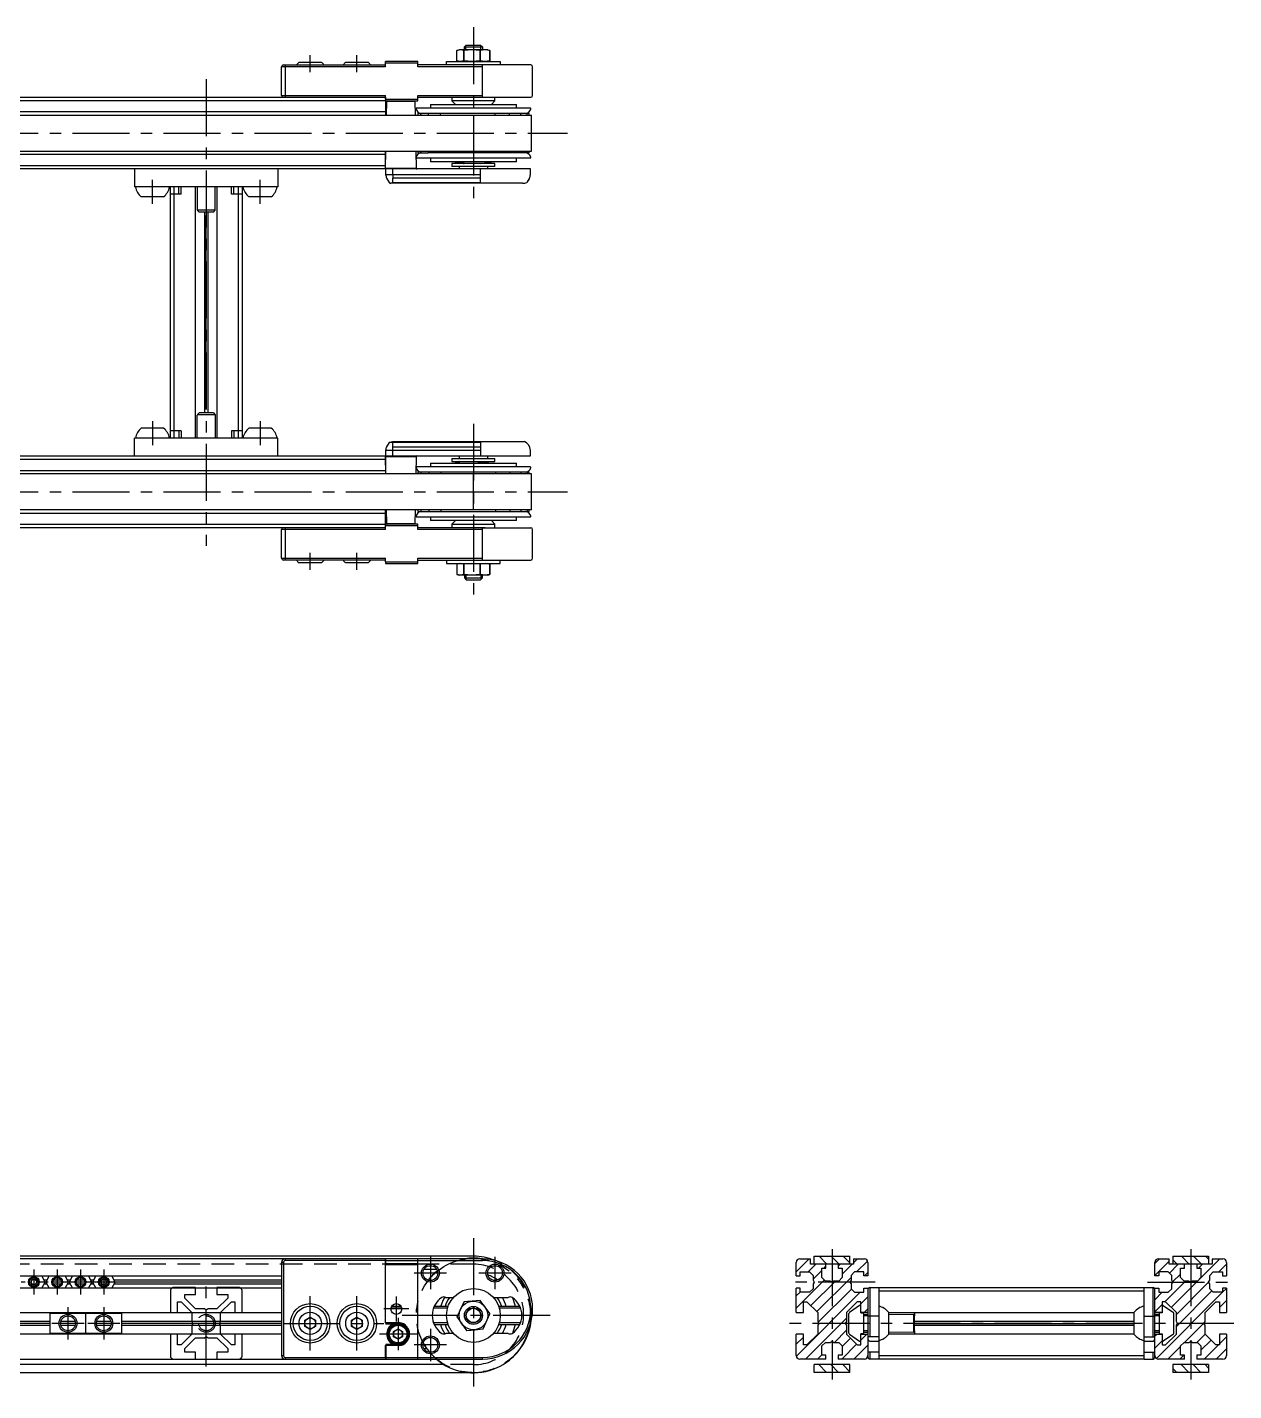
# Model space of a CAD drawing. Extents: x 0 to 1482, y -8 to 1057.
# Drawn here: x 1145.6 to 1482, y 88.1 to 468.1 of the extents above; entities that cross this region are included whole.
import ezdxf

# ---------------------------------------------------------------- set-up
doc = ezdxf.new("R2010")
doc.units = 0
doc.header["$LTSCALE"] = 0.5
for name, pattern in [('CENTER', [50.8, 31.75, -6.35, 6.35, -6.35]), ('DASHED', [19.05, 12.7, -6.35]), ('PHANTOM', [63.5, 31.75, -6.35, 6.35, -6.35, 6.35, -6.35])]:
    doc.linetypes.add(name, pattern=pattern)
for name, color, linetype in [('MSM_CENTER', 1, 'CENTER'), ('MSM_CONTINUOUS', 7, 'CONTINUOUS'), ('MSM_DASHED', 4, 'DASHED'), ('MSM_IMAGINARY', 6, 'PHANTOM'), ('MSM_NARROW', 5, 'CONTINUOUS')]:
    doc.layers.add(name, color=color, linetype=linetype)

msp = doc.modelspace()

# ---------------------------------------------------------------- linework, layer by layer
at = {"layer": 'MSM_CENTER'}
for p, q in [((1270, 468.13), (1270, 419.63)), ((1224.5, 455.63), (1224.5, 460.38)), ((1237.5, 455.63), (1237.5, 460.38)), ((1195.5, 453.63), (1195.5, 323.63)), ((243.8, 438.63), (1296.2, 438.63)), ((1180.5, 418.88), (1180.5, 425.63)), ((1210.5, 418.88), (1210.5, 425.63)), ((1180.5, 358.38), (1180.5, 351.63)), ((1210.5, 358.38), (1210.5, 351.63)), ((1270, 357.63), (1270, 309.13)), ((243.8, 338.63), (1296.2, 338.63)), ((1224.5, 316.88), (1224.5, 321.63)), ((1237.5, 316.88), (1237.5, 321.63)), ((1270, 130.57), (1270, 88.08)), ((1370, 127.57), (1370, 91.17)), ((1470, 127.57), (1470, 91.17)), ((1147.44, 121.87), (1147.44, 114.87)), ((1153.94, 121.87), (1153.94, 114.87)), ((1160.44, 121.87), (1160.44, 114.87)), ((1166.94, 121.87), (1166.94, 114.87)), ((1258, 125.37), (1258, 116.37)), ((1276, 125.37), (1276, 116.37)), ((1170.44, 118.37), (1143.94, 118.37)), ((1195.5, 94.87), (1195.5, 118.87)), ((1262.5, 120.87), (1253.5, 120.87)), ((1280.5, 120.87), (1271.5, 120.87)), ((1382, 118.37), (1358, 118.37)), ((1458, 118.37), (1482, 118.37)), ((1224.5, 99.34), (1224.5, 114.4)), ((1237.5, 99.34), (1237.5, 114.4)), ((1248.5, 114.37), (1248.5, 107.37)), ((1156.94, 111.37), (1156.94, 102.37)), ((1166.94, 111.37), (1166.94, 102.37)), ((1252, 110.87), (1245, 110.87)), ((1161.44, 106.87), (1152.44, 106.87)), ((1171.44, 106.87), (1162.44, 106.87)), ((1217, 106.87), (1245, 106.87)), ((1249, 108.37), (1249, 99.37)), ((1291.38, 109.07), (1249.5, 109.07)), ((1482, 106.87), (1358, 106.87)), ((1254.21, 103.87), (1243.8, 103.87)), ((1258, 105.37), (1258, 96.37)), ((1262.5, 100.87), (1253.5, 100.87))]:
    msp.add_line(p, q, dxfattribs=at)
at = {"layer": 'MSM_CONTINUOUS'}
for p, q in [((1265.42, 461.67), (1266, 461.83)), ((1266.35, 461.83), (1265.42, 461.67)), ((1265.42, 458.79), (1265.42, 461.67)), ((1274, 461.83), (1266, 461.83)), ((1267.28, 461.67), (1266.35, 461.83)), ((1267.28, 461.67), (1267.33, 461.67)), ((1267.28, 461.67), (1267.28, 458.79)), ((1269.59, 461.83), (1267.33, 461.67)), ((1267.33, 458.79), (1267.33, 461.67)), ((1267.5, 462.63), (1268, 463.13)), ((1267.5, 461.83), (1267.5, 462.63)), ((1267.5, 462.63), (1272.5, 462.63)), ((1268, 463.13), (1272, 463.13)), ((1271.85, 461.67), (1269.59, 461.83)), ((1271.85, 461.67), (1271.85, 458.79)), ((1271.85, 461.67), (1271.91, 461.67)), ((1273.24, 461.83), (1271.91, 461.67)), ((1271.91, 458.79), (1271.91, 461.67)), ((1272, 463.13), (1272.5, 462.63)), ((1272.5, 462.63), (1272.5, 461.83)), ((1274.57, 461.67), (1273.24, 461.83)), ((1274, 461.83), (1274.58, 461.67)), ((1274.57, 461.67), (1274.57, 458.79)), ((1274.57, 461.67), (1274.58, 461.67)), ((1274.58, 458.79), (1274.58, 461.67)), ((1216.5, 449.13), (1216.5, 457.13)), ((1245.49, 457.13), (1216.5, 457.13)), ((1217, 457.63), (1245.5, 457.63)), ((1217.5, 457.63), (1217.5, 448.63)), ((1221.37, 458.38), (1227.63, 458.38)), ((1234.38, 458.38), (1240.62, 458.38)), ((1245.49, 457.13), (1245.52, 458.63)), ((1254.5, 458.13), (1245.51, 458.13)), ((1254.5, 458.63), (1245.52, 458.63)), ((1254.5, 457.13), (1254.5, 458.63)), ((1286, 457.63), (1254.5, 457.63)), ((1272.5, 457.13), (1254.5, 457.13)), ((1262.5, 457.63), (1262.5, 458.63)), ((1262.5, 458.63), (1277.5, 458.63)), ((1266, 458.63), (1265.42, 458.79)), ((1266.35, 458.63), (1265.42, 458.79)), ((1267.28, 458.79), (1266.35, 458.63)), ((1267.28, 458.79), (1267.33, 458.79)), ((1269.59, 458.63), (1267.33, 458.79)), ((1271.85, 458.79), (1269.59, 458.63)), ((1271.85, 458.79), (1271.91, 458.79)), ((1273.24, 458.63), (1271.91, 458.79)), ((1272.5, 448.63), (1272.5, 457.63)), ((1272.68, 457.63), (1272.5, 457.63)), ((1274.57, 458.79), (1273.24, 458.63)), ((1274.58, 458.79), (1274, 458.63)), ((1274, 458.63), (1274.57, 458.79)), ((1274.57, 458.79), (1274.58, 458.79)), ((1277.5, 458.63), (1277.5, 457.63)), ((1286.5, 449.13), (1286.5, 457.13)), ((322.71, 448.63), (1245.5, 448.63)), ((1216.5, 449.13), (1245.49, 449.13)), ((1245.51, 448.13), (1245.49, 449.13)), ((1245.5, 448.63), (1245.5, 443.63)), ((1254.5, 449.13), (1272.5, 449.13)), ((1254.5, 447.63), (1254.5, 449.13)), ((1254.5, 448.63), (1286, 448.63)), ((1264, 448.63), (1264, 447.63)), ((1276, 447.63), (1276, 448.63)), ((1245.5, 447.63), (294.5, 447.63)), ((1245.51, 448.13), (1254.5, 448.13)), ((1245.52, 447.63), (1254.5, 447.63)), ((1245.76, 443.63), (1245.83, 447.43)), ((1253.67, 447.43), (1245.83, 447.43)), ((1253.67, 447.43), (1253.74, 443.63)), ((1254.22, 445.63), (1258, 445.63)), ((1258, 446.63), (1258, 445.63)), ((1258, 446.63), (1282, 446.63)), ((1258, 445.63), (1285.78, 445.63)), ((1264, 447.63), (1265, 446.63)), ((1276, 447.63), (1264, 447.63)), ((1275, 446.63), (1276, 447.63)), ((1282, 445.63), (1282, 446.63)), ((270, 443.63), (1286.2, 443.63)), ((294.5, 444.63), (1245.5, 444.63)), ((1254.5, 444.13), (1254.5, 443.63)), ((1257.41, 444.13), (1254.5, 444.13)), ((1255.27, 444.13), (1255.27, 443.63)), ((1257.41, 444.13), (1257.41, 443.63)), ((1285.5, 444.13), (1257.41, 444.13)), ((1260.73, 444.13), (1260.73, 443.63)), ((1270, 443.63), (1270, 433.63)), ((1276.09, 443.63), (1276.09, 444.13)), ((1280.1, 443.63), (1280.1, 444.13)), ((1283.18, 443.63), (1283.18, 444.13)), ((1285.03, 443.63), (1285.03, 444.13)), ((1285.5, 443.63), (1285.5, 444.13)), ((1286.2, 433.63), (1286.2, 443.63)), ((270, 433.63), (1286.2, 433.63)), ((1245.5, 428.83), (1245.59, 433.63)), ((1245.5, 428.63), (1245.5, 433.63)), ((1253.91, 433.63), (1254, 428.83)), ((1254.5, 433.63), (1254.5, 433.13)), ((1255.27, 433.63), (1255.27, 433.13)), ((1257.41, 433.63), (1257.41, 433.13)), ((1260.73, 433.63), (1260.73, 433.13)), ((1276.09, 433.13), (1276.09, 433.63)), ((1280.1, 433.13), (1280.1, 433.63)), ((1283.18, 433.13), (1283.18, 433.63)), ((1285.03, 433.13), (1285.03, 433.63)), ((1285.5, 433.13), (1285.5, 433.63)), ((1245.5, 432.63), (294.5, 432.63)), ((294.5, 429.63), (1245.5, 429.63)), ((1285.78, 431.63), (1254.22, 431.63)), ((1254.5, 433.13), (1257.41, 433.13)), ((1285.5, 433.13), (1257.41, 433.13)), ((1258, 431.63), (1258, 430.63)), ((1282, 430.63), (1258, 430.63)), ((1264, 430.13), (1264, 429.33)), ((1276, 430.13), (1264, 430.13)), ((1265.57, 430.53), (1265.22, 430.43)), ((1265.57, 430.63), (1265.27, 430.55)), ((1265.57, 430.53), (1267.42, 430.13)), ((1265.59, 430.63), (1266.46, 430.45)), ((1266, 430.63), (1266, 430.55)), ((1266.11, 430.23), (1266.95, 430.23)), ((1267.95, 430.13), (1266.46, 430.45)), ((1267.12, 430.13), (1267.26, 430.16)), ((1267.48, 430.23), (1272.51, 430.23)), ((1272.05, 430.13), (1273.54, 430.45)), ((1274.43, 430.53), (1272.58, 430.13)), ((1272.88, 430.13), (1272.74, 430.16)), ((1273.89, 430.23), (1273.05, 430.23)), ((1274.41, 430.63), (1273.54, 430.45)), ((1274, 430.63), (1274, 430.55)), ((1274.43, 430.63), (1274.73, 430.55)), ((1274.43, 430.53), (1274.78, 430.43)), ((1276, 429.33), (1276, 430.13)), ((1282, 430.63), (1282, 431.63)), ((1245.5, 428.63), (294.5, 428.63)), ((1175.5, 428.63), (1175.5, 423.63)), ((1215.5, 428.63), (1215.5, 423.63)), ((1245.5, 428.83), (1254, 428.83)), ((1245.5, 428.63), (1245.5, 428.63)), ((1245.5, 428.63), (1245.53, 427.08)), ((1245.5, 428.63), (1245.5, 428.63)), ((1285.9, 428.63), (1245.5, 428.63)), ((1245.79, 426.11), (1246.51, 424.88)), ((1246, 428.63), (1246, 428.83)), ((1247.53, 427.08), (1247.5, 428.63)), ((1247.53, 427.08), (1272, 427.08)), ((1247.53, 427.08), (1247.54, 426.11)), ((1247.54, 424.63), (1247.54, 426.11)), ((1272, 426.11), (1247.54, 426.11)), ((1253.5, 428.63), (1253.5, 428.83)), ((1276, 429.33), (1264, 429.33)), ((1266, 429.33), (1266, 428.63)), ((1272, 424.63), (1272, 428.63)), ((1274, 428.63), (1274, 429.33)), ((1285.6, 426.11), (1284.89, 424.88)), ((1285.87, 427.07), (1285.9, 428.63)), ((1215.5, 423.63), (1175.5, 423.63)), ((1185.5, 353.63), (1185.5, 423.63)), ((1186.5, 423.63), (1186.5, 353.63)), ((1192.5, 353.63), (1192.5, 423.63)), ((1198.5, 423.63), (1198.5, 353.63)), ((1204.5, 353.63), (1204.5, 423.63)), ((1205.5, 423.63), (1205.5, 353.63)), ((1283.71, 424.63), (1246.91, 424.63)), ((1247.54, 424.88), (1272, 424.88)), ((1183.62, 420.88), (1177.38, 420.88)), ((1213.62, 420.88), (1207.37, 420.88)), ((1194.98, 416.63), (1194.98, 360.63)), ((1195.5, 361.63), (1195.5, 415.63)), ((1196.02, 360.63), (1196.02, 416.63)), ((1215.5, 353.63), (1175.5, 353.63)), ((1175.5, 348.63), (1175.5, 353.63)), ((1183.62, 356.38), (1177.38, 356.38)), ((1213.62, 356.38), (1207.37, 356.38)), ((1215.5, 348.63), (1215.5, 353.63)), ((1245.53, 350.18), (1245.5, 348.63)), ((1246.51, 352.38), (1245.79, 351.15)), ((1245.79, 351.15), (1245.79, 351.15)), ((1246.51, 352.38), (1247.54, 352.63)), ((1272, 352.38), (1246.51, 352.38)), ((1247.5, 348.63), (1247.53, 350.18)), ((1272, 350.18), (1247.53, 350.18)), ((1247.54, 351.15), (1247.54, 352.63)), ((1247.54, 352.63), (1284.25, 352.63)), ((1247.54, 351.15), (1272, 351.15)), ((1272, 352.63), (1272, 348.63)), ((1285.9, 348.63), (1285.87, 350.19)), ((294.5, 348.63), (1245.5, 348.63)), ((1245.5, 347.63), (294.5, 347.63)), ((1245.5, 348.62), (1245.5, 348.63)), ((1245.5, 348.62), (1245.5, 348.63)), ((1245.5, 348.63), (1285.9, 348.63)), ((1245.5, 348.63), (1245.5, 343.63)), ((1254, 348.43), (1245.5, 348.43)), ((1245.59, 343.63), (1245.5, 348.43)), ((1246, 348.63), (1246, 348.43)), ((1253.5, 348.63), (1253.5, 348.43)), ((1254, 348.43), (1253.91, 343.63)), ((1258, 346.63), (1258, 345.63)), ((1258, 346.63), (1282, 346.63)), ((1264, 347.93), (1264, 347.13)), ((1264, 347.93), (1276, 347.93)), ((1264, 347.13), (1276, 347.13)), ((1265, 346.73), (1265, 346.63)), ((1265.01, 346.63), (1266, 346.81)), ((1265.13, 346.88), (1265.26, 346.94)), ((1265.19, 346.81), (1265.61, 346.99)), ((1265.73, 347.13), (1265.26, 346.94)), ((1266.03, 347.13), (1265.61, 346.99)), ((1266, 348.63), (1266, 347.93)), ((1266, 346.81), (1266, 346.63)), ((1266.24, 347.01), (1266.58, 347.13)), ((1270.54, 347.03), (1266.28, 347.03)), ((1272.5, 346.73), (1269.89, 347.13)), ((1270.49, 347.13), (1272, 346.91)), ((1272.5, 346.73), (1272, 346.91)), ((1274, 347.93), (1274, 348.63)), ((1274, 346.63), (1274, 346.9)), ((1276, 347.13), (1276, 347.93)), ((1282, 345.63), (1282, 346.63)), ((1286.2, 343.63), (253.8, 343.63)), ((294.5, 344.63), (1245.5, 344.63)), ((1285.78, 345.63), (1254.22, 345.63)), ((1254.5, 344.13), (1254.5, 343.63)), ((1285.5, 344.13), (1254.5, 344.13)), ((1255.34, 344.13), (1255.34, 343.63)), ((1257.54, 344.13), (1257.54, 343.63)), ((1260.91, 344.13), (1260.91, 343.63)), ((1270, 333.63), (1270, 343.63)), ((1276.29, 343.63), (1276.29, 344.13)), ((1280.27, 343.63), (1280.27, 344.13)), ((1283.3, 343.63), (1283.3, 344.13)), ((1285.09, 343.63), (1285.09, 344.13)), ((1285.5, 343.63), (1285.5, 344.13)), ((1286.2, 333.63), (1286.2, 343.63)), ((1286.2, 333.63), (253.8, 333.63)), ((1245.5, 332.63), (294.5, 332.63)), ((1245.5, 328.63), (1245.5, 333.63)), ((1245.83, 329.83), (1245.76, 333.63)), ((1253.74, 333.63), (1253.67, 329.83)), ((1254.22, 331.63), (1285.78, 331.63)), ((1254.5, 333.63), (1254.5, 333.13)), ((1254.5, 333.13), (1285.5, 333.13)), ((1255.34, 333.63), (1255.34, 333.13)), ((1257.54, 333.63), (1257.54, 333.13)), ((1258, 331.63), (1258, 330.63)), ((1260.91, 333.63), (1260.91, 333.13)), ((1276.29, 333.13), (1276.29, 333.63)), ((1280.27, 333.13), (1280.27, 333.63)), ((1282, 330.63), (1282, 331.63)), ((1283.3, 333.13), (1283.3, 333.63)), ((1285.09, 333.13), (1285.09, 333.63)), ((1285.5, 333.13), (1285.5, 333.63)), ((294.5, 329.63), (1245.5, 329.63)), ((1245.5, 328.63), (294.5, 328.63)), ((1216.5, 320.13), (1216.5, 328.13)), ((1245.49, 328.13), (1216.5, 328.13)), ((1217.5, 328.63), (1217.5, 319.63)), ((1245.49, 328.13), (1245.51, 329.13)), ((1254.5, 329.13), (1245.51, 329.13)), ((1254.5, 329.63), (1245.52, 329.63)), ((1245.83, 329.83), (1253.67, 329.83)), ((1254.5, 328.13), (1254.5, 329.63)), ((1273.32, 328.63), (1254.5, 328.63)), ((1272.5, 328.13), (1254.5, 328.13)), ((1282, 330.63), (1258, 330.63)), ((1265, 330.63), (1264, 329.63)), ((1264, 329.63), (1264, 328.63)), ((1264, 329.63), (1276, 329.63)), ((1272.5, 319.63), (1272.5, 328.63)), ((1272.5, 328.63), (1286, 328.63)), ((1276, 329.63), (1275, 330.63)), ((1276, 328.63), (1276, 329.63)), ((1286.5, 320.13), (1286.5, 328.13)), ((1216.5, 320.13), (1245.49, 320.13)), ((1245.5, 319.63), (1217, 319.63)), ((1245.51, 319.13), (1245.49, 320.13)), ((1254.5, 320.13), (1272.5, 320.13)), ((1254.5, 318.63), (1254.5, 320.13)), ((1254.5, 319.63), (1286, 319.63)), ((1262.5, 319.63), (1262.5, 318.63)), ((1277.5, 318.63), (1277.5, 319.63)), ((1227.63, 318.88), (1221.37, 318.88)), ((1240.62, 318.88), (1234.38, 318.88)), ((1245.51, 319.13), (1254.5, 319.13)), ((1245.51, 319.13), (1245.52, 318.63)), ((1245.52, 318.63), (1254.5, 318.63)), ((1262.5, 318.63), (1277.5, 318.63)), ((1266, 318.63), (1265.42, 318.47)), ((1266.35, 318.63), (1265.42, 318.47)), ((1265.42, 318.47), (1265.42, 315.59)), ((1265.42, 315.59), (1266, 315.43)), ((1266.35, 315.43), (1265.42, 315.59)), ((1267.28, 318.47), (1266.35, 318.63)), ((1267.28, 315.59), (1266.35, 315.43)), ((1267.28, 318.47), (1267.33, 318.47)), ((1267.28, 315.59), (1267.28, 318.47)), ((1267.28, 315.59), (1267.33, 315.59)), ((1269.59, 318.63), (1267.33, 318.47)), ((1267.33, 318.47), (1267.33, 315.59)), ((1269.59, 315.43), (1267.33, 315.59)), ((1271.85, 318.47), (1269.59, 318.63)), ((1271.85, 315.59), (1269.59, 315.43)), ((1271.85, 315.59), (1271.85, 318.47)), ((1271.85, 318.47), (1271.91, 318.47)), ((1271.85, 315.59), (1271.91, 315.59)), ((1273.24, 318.63), (1271.91, 318.47)), ((1271.91, 318.47), (1271.91, 315.59)), ((1273.24, 315.43), (1271.91, 315.59)), ((1274.57, 318.47), (1273.24, 318.63)), ((1274.57, 315.59), (1273.24, 315.43)), ((1274.58, 318.47), (1274, 318.63)), ((1274, 318.63), (1274.57, 318.47)), ((1274, 315.43), (1274.58, 315.59)), ((1274.57, 315.59), (1274.57, 318.47)), ((1274.57, 318.47), (1274.58, 318.47)), ((1274.57, 315.59), (1274.58, 315.59)), ((1274.58, 318.47), (1274.58, 315.59)), ((1274, 315.43), (1266, 315.43)), ((1267.5, 315.43), (1267.5, 314.63)), ((1267.5, 314.63), (1268, 314.13)), ((1267.5, 314.63), (1272.5, 314.63)), ((1268, 314.13), (1272, 314.13)), ((1272, 314.13), (1272.5, 314.63)), ((1272.5, 314.63), (1272.5, 315.43)), ((1270, 125.57), (270, 125.57)), ((1365, 123.37), (1365, 125.57)), ((1365, 125.57), (1375, 125.57)), ((1375, 123.37), (1375, 125.57)), ((1465, 125.57), (1465, 123.37)), ((1465, 125.57), (1475, 125.57)), ((1475, 125.57), (1475, 123.37)), ((1217.5, 124.87), (272.7, 124.87)), ((1216.5, 123.87), (1216.5, 97.87)), ((1217, 123.87), (1216.5, 123.87)), ((1217, 123.87), (1217, 97.87)), ((1217.5, 124.87), (1217.5, 124.37)), ((1272.5, 124.87), (1217.5, 124.87)), ((1245.5, 124.37), (1217.5, 124.37)), ((1245.49, 124.87), (1245.5, 124.37)), ((1245.5, 107.01), (1245.5, 124.37)), ((1245.52, 124.37), (1245.51, 124.87)), ((1245.51, 123.37), (1245.52, 123.57)), ((1245.52, 123.17), (1245.51, 123.37)), ((1245.51, 123.37), (1254.5, 123.37)), ((1245.52, 124.37), (1245.52, 123.57)), ((1245.52, 124.37), (1272.5, 124.37)), ((1245.52, 123.57), (1254.5, 123.57)), ((1245.52, 107.07), (1245.52, 123.17)), ((1254.5, 123.17), (1245.52, 123.17)), ((1254.5, 96.87), (1254.5, 124.87)), ((1259.81, 121.87), (1256.19, 121.87)), ((1259.81, 121.87), (1256.19, 121.87)), ((1272.5, 124.37), (1272.5, 124.87)), ((1360, 120.07), (1360, 123.87)), ((1361, 124.87), (1364, 124.87)), ((1364, 123.37), (1364, 124.87)), ((1376, 123.37), (1364, 123.37)), ((1367.15, 122.27), (1368.3, 122.27)), ((1367.15, 119.67), (1367.15, 122.27)), ((1368.3, 122.27), (1368.3, 123.37)), ((1371.7, 123.37), (1371.7, 122.27)), ((1371.7, 122.27), (1372.85, 122.27)), ((1372.85, 122.27), (1372.85, 119.67)), ((1376, 124.87), (1376, 123.37)), ((1376, 124.87), (1379, 124.87)), ((1380, 123.87), (1380, 120.07)), ((1460, 120.07), (1460, 123.87)), ((1461, 124.87), (1464, 124.87)), ((1464, 123.37), (1464, 124.87)), ((1476, 123.37), (1464, 123.37)), ((1467.15, 122.27), (1468.3, 122.27)), ((1467.15, 119.67), (1467.15, 122.27)), ((1468.3, 122.27), (1468.3, 123.37)), ((1471.7, 123.37), (1471.7, 122.27)), ((1471.7, 122.27), (1472.85, 122.27)), ((1472.85, 122.27), (1472.85, 119.67)), ((1476, 124.87), (1476, 123.37)), ((1476, 124.87), (1479, 124.87)), ((1480, 123.87), (1480, 120.07)), ((323.5, 120.07), (1216.5, 120.07)), ((1146.58, 118.33), (1146.98, 119.1)), ((1147.04, 117.6), (1146.58, 118.33)), ((1146.98, 119.1), (1147.85, 119.14)), ((1147.85, 119.14), (1148.31, 118.4)), ((1148.31, 118.4), (1147.91, 117.64)), ((1150.62, 118.37), (1149.64, 120.07)), ((1149.64, 116.67), (1150.62, 118.37)), ((1151.07, 118.89), (1150.32, 118.89)), ((1150.32, 117.85), (1151.07, 117.85)), ((1150.77, 118.37), (1150.62, 118.37)), ((1151.75, 120.07), (1150.77, 118.37)), ((1150.77, 118.37), (1151.75, 116.67)), ((1155.17, 118.37), (1152.71, 118.37)), ((1155.06, 118.89), (1152.83, 118.89)), ((1152.83, 117.85), (1155.06, 117.85)), ((1157.12, 118.37), (1156.14, 120.07)), ((1156.14, 116.67), (1157.12, 118.37)), ((1157.57, 118.89), (1156.82, 118.89)), ((1156.82, 117.85), (1157.57, 117.85)), ((1157.27, 118.37), (1157.12, 118.37)), ((1158.25, 120.07), (1157.27, 118.37)), ((1157.27, 118.37), (1158.25, 116.67)), ((1161.67, 118.37), (1159.21, 118.37)), ((1161.56, 118.89), (1159.33, 118.89)), ((1159.33, 117.85), (1161.56, 117.85)), ((1163.62, 118.37), (1162.64, 120.07)), ((1162.64, 116.67), (1163.62, 118.37)), ((1164.07, 118.89), (1163.32, 118.89)), ((1163.32, 117.85), (1164.07, 117.85)), ((1163.77, 118.37), (1163.62, 118.37)), ((1164.75, 120.07), (1163.77, 118.37)), ((1163.77, 118.37), (1164.75, 116.67)), ((1166.08, 118.33), (1166.48, 119.1)), ((1166.54, 117.6), (1166.08, 118.33)), ((1166.48, 119.1), (1167.35, 119.14)), ((1167.35, 119.14), (1167.81, 118.4)), ((1167.81, 118.4), (1167.41, 117.64)), ((1170.12, 118.37), (1169.14, 120.07)), ((1169.14, 116.67), (1170.12, 118.37)), ((1216.5, 118.89), (1169.82, 118.89)), ((1169.82, 117.85), (1216.5, 117.85)), ((1216.5, 118.37), (1170.12, 118.37)), ((1360, 120.07), (1361.1, 120.07)), ((1361.1, 121.22), (1363.7, 121.22)), ((1361.1, 120.07), (1361.1, 121.22)), ((1364.7, 120.22), (1363.7, 121.22)), ((1364.7, 120.22), (1364.7, 118.89)), ((1364.7, 118.89), (1365, 118.37)), ((1365, 118.37), (1364.7, 117.85)), ((1364.7, 117.85), (1364.7, 116.52)), ((1367.15, 119.67), (1368.15, 118.67)), ((1369.48, 118.67), (1368.15, 118.67)), ((1370, 118.37), (1369.48, 118.67)), ((1370.52, 118.67), (1370, 118.37)), ((1371.85, 118.67), (1370.52, 118.67)), ((1371.85, 118.67), (1372.85, 119.67)), ((1375.3, 118.89), (1375, 118.37)), ((1375, 118.37), (1375.3, 117.85)), ((1376.3, 121.22), (1375.3, 120.22)), ((1375.3, 120.22), (1375.3, 118.89)), ((1375.3, 117.85), (1375.3, 116.52)), ((1378.9, 121.22), (1376.3, 121.22)), ((1378.9, 120.07), (1378.9, 121.22)), ((1380, 120.07), (1378.9, 120.07)), ((1461.1, 120.07), (1460, 120.07)), ((1463.7, 121.22), (1461.1, 121.22)), ((1461.1, 121.22), (1461.1, 120.07)), ((1464.7, 120.22), (1463.7, 121.22)), ((1464.7, 118.89), (1464.7, 120.22)), ((1465, 118.37), (1464.7, 118.89)), ((1464.7, 117.85), (1465, 118.37)), ((1464.7, 116.52), (1464.7, 117.85)), ((1467.15, 119.67), (1468.15, 118.67)), ((1469.48, 118.67), (1468.15, 118.67)), ((1470, 118.37), (1469.48, 118.67)), ((1470.52, 118.67), (1470, 118.37)), ((1471.85, 118.67), (1470.52, 118.67)), ((1471.85, 118.67), (1472.85, 119.67)), ((1475, 118.37), (1475.3, 118.89)), ((1475.3, 117.85), (1475, 118.37)), ((1476.3, 121.22), (1475.3, 120.22)), ((1475.3, 118.89), (1475.3, 120.22)), ((1475.3, 116.52), (1475.3, 117.85)), ((1476.3, 121.22), (1478.9, 121.22)), ((1478.9, 121.22), (1478.9, 120.07)), ((1478.9, 120.07), (1480, 120.07)), ((1216.5, 116.67), (323.5, 116.67)), ((1147.91, 117.64), (1147.04, 117.6)), ((1167.41, 117.64), (1166.54, 117.6)), ((1262.29, 114.07), (1264.41, 114.07)), ((1275.59, 114.07), (1279.71, 114.07)), ((1360, 109.87), (1360, 116.67)), ((1361.1, 116.67), (1360, 116.67)), ((1361.1, 115.52), (1361.1, 116.67)), ((1363.7, 115.52), (1361.1, 115.52)), ((1363.7, 115.52), (1364.7, 116.52)), ((1375.3, 116.52), (1376.3, 115.52)), ((1376.3, 115.52), (1378.9, 115.52)), ((1378.9, 115.52), (1378.9, 116.67)), ((1378.9, 116.67), (1380, 116.67)), ((1380, 116.67), (1380, 97.41)), ((1380.49, 116.83), (1383, 116.87)), ((1380.49, 116.83), (1380.49, 103.07)), ((1383, 116.87), (1457, 116.87)), ((1383, 116.87), (1383, 96.87)), ((1457, 115.87), (1383, 115.87)), ((1457, 116.87), (1459.51, 116.83)), ((1457, 96.87), (1457, 116.87)), ((1459.51, 103.07), (1459.51, 116.83)), ((1460, 116.67), (1461.1, 116.67)), ((1460, 97.41), (1460, 116.67)), ((1461.1, 116.67), (1461.1, 115.52)), ((1461.1, 115.52), (1463.7, 115.52)), ((1463.7, 115.52), (1464.7, 116.52)), ((1475.3, 116.52), (1476.3, 115.52)), ((1478.9, 115.52), (1476.3, 115.52)), ((1478.9, 116.67), (1478.9, 115.52)), ((1480, 116.67), (1478.9, 116.67)), ((1480, 116.67), (1480, 109.87)), ((1249.83, 111.57), (1247.17, 111.57)), ((1262.93, 111.57), (1259.05, 111.57)), ((1267.28, 112.78), (1265.42, 108.63)), ((1271.85, 113.28), (1267.33, 112.82)), ((1274.57, 109.57), (1271.91, 113.25)), ((1282.95, 111.57), (1277.07, 111.57)), ((1362, 112.87), (1363, 112.87)), ((1362, 109.87), (1362, 112.87)), ((1366, 109.87), (1363, 112.87)), ((1377, 112.87), (1374, 109.87)), ((1377.64, 111.83), (1374.83, 109.86)), ((1378, 112.87), (1377, 112.87)), ((1378, 109.77), (1378, 112.87)), ((1463, 112.87), (1462, 112.87)), ((1462, 112.87), (1462, 109.77)), ((1462.36, 111.83), (1465.17, 109.86)), ((1466, 109.87), (1463, 112.87)), ((1477, 112.87), (1474, 109.87)), ((1477, 112.87), (1478, 112.87)), ((1478, 112.87), (1478, 109.87)), ((323.5, 109.87), (1216.5, 109.87)), ((1151.94, 107.39), (382.17, 107.39)), ((1151.94, 106.87), (382.17, 106.87)), ((1151.94, 103.87), (1151.94, 109.87)), ((1171.94, 109.77), (1151.94, 109.77)), ((1171.94, 109.57), (1151.94, 109.57)), ((1159.01, 106.87), (1154.88, 106.87)), ((1158.94, 107.39), (1154.94, 107.39)), ((1161.94, 103.87), (1161.94, 109.87)), ((1169.01, 106.87), (1164.88, 106.87)), ((1168.94, 107.39), (1164.94, 107.39)), ((1171.94, 103.87), (1171.94, 109.87)), ((1216.5, 107.39), (1171.94, 107.39)), ((1216.5, 106.87), (1171.94, 106.87)), ((1223, 107.74), (1224.5, 108.6)), ((1223, 106), (1223, 107.74)), ((1224.5, 108.6), (1226, 107.74)), ((1226, 107.74), (1226, 106)), ((1236, 107.74), (1237.5, 108.6)), ((1236, 106), (1236, 107.74)), ((1237.5, 108.6), (1239, 107.74)), ((1239, 107.74), (1239, 106)), ((1245.5, 107.07), (1249.28, 107.07)), ((1245.5, 107.07), (1245.5, 107.01)), ((1245.5, 107.07), (1245.7, 106.87)), ((1245.5, 107.01), (1245.7, 106.67)), ((1245.7, 106.87), (1249.28, 106.87)), ((1245.7, 106.67), (1245.7, 106.87)), ((1247.32, 106.67), (1245.7, 106.67)), ((1247.32, 106.87), (1247.32, 106.67)), ((1247.32, 106.81), (1248.43, 106.83)), ((1247.32, 106.67), (1247.39, 106.65)), ((1247.39, 106.65), (1247.34, 106.6)), ((1247.34, 106.6), (1247.44, 106.43)), ((1247.39, 106.65), (1248.43, 106.83)), ((1247.79, 106.61), (1247.41, 106.48)), ((1248.43, 106.83), (1248.3, 106.78)), ((1248.71, 106.87), (1248.43, 106.83)), ((1248.43, 106.83), (1248.69, 106.85)), ((1248.69, 106.85), (1248.74, 106.86)), ((1248.74, 106.86), (1248.97, 106.87)), ((1249.21, 106.87), (1249.24, 106.87)), ((1249.23, 106.87), (1249.22, 106.87)), ((1249.24, 106.87), (1249.23, 106.87)), ((1249.24, 106.87), (1249.3, 106.87)), ((1249.28, 107.07), (1249.32, 107.07)), ((1249.28, 107.07), (1249.28, 106.87)), ((1249.3, 106.87), (1249.28, 106.87)), ((1249.32, 107.07), (1249.3, 106.87)), ((1259.05, 106.57), (1262.93, 106.57)), ((1265.43, 108.57), (1266.76, 106.73)), ((1266.76, 106.73), (1268.09, 104.89)), ((1272.72, 105.36), (1274.58, 109.5)), ((1277.07, 106.57), (1282.95, 106.57)), ((1360, 109.87), (1362, 109.87)), ((1366, 109.87), (1366, 107.39)), ((1366, 107.39), (1366.3, 106.87)), ((1366.3, 106.87), (1366, 106.35)), ((1374, 107.39), (1373.7, 106.87)), ((1373.7, 106.87), (1374, 106.35)), ((1374, 109.87), (1374, 107.39)), ((1374.7, 104.13), (1374.7, 109.61)), ((1380, 109.87), (1378, 109.87)), ((1378, 109.77), (1378.6, 109.77)), ((1378.8, 109.57), (1378.8, 104.17)), ((1380, 109.37), (1378.8, 109.37)), ((1383, 108.87), (1380, 108.87)), ((1385.75, 109.99), (1385.75, 103.74)), ((1385.75, 109.87), (1454.25, 109.87)), ((1392.8, 109.2), (1385.75, 109.32)), ((1393, 109.4), (1392.8, 109.4)), ((1392.8, 109.4), (1392.8, 109.2)), ((1392.8, 104.74), (1392.8, 109)), ((1393, 109), (1392.8, 109)), ((1393, 109.87), (1393, 109)), ((1393, 104.74), (1393, 109)), ((1454.25, 107.39), (1393, 107.39)), ((1393, 106.87), (1454.25, 106.87)), ((1454.25, 103.74), (1454.25, 109.99)), ((1457, 108.87), (1460, 108.87)), ((1462, 109.87), (1460, 109.87)), ((1461.2, 109.37), (1460, 109.37)), ((1461.2, 109.57), (1461.2, 104.17)), ((1462, 109.77), (1461.4, 109.77)), ((1465.3, 104.13), (1465.3, 109.61)), ((1466, 107.39), (1466, 109.87)), ((1466.3, 106.87), (1466, 107.39)), ((1466, 106.35), (1466.3, 106.87)), ((1473.7, 106.87), (1474, 107.39)), ((1474, 106.35), (1473.7, 106.87)), ((1474, 107.39), (1474, 109.87)), ((1478, 109.87), (1480, 109.87)), ((1216.5, 103.87), (323.5, 103.87)), ((382.17, 106.35), (1151.94, 106.35)), ((1151.94, 104.17), (1171.94, 104.17)), ((1151.94, 103.97), (1171.94, 103.97)), ((1154.94, 106.35), (1158.94, 106.35)), ((1164.94, 106.35), (1168.94, 106.35)), ((1171.94, 106.35), (1216.5, 106.35)), ((1224.5, 105.14), (1223, 106)), ((1226, 106), (1224.5, 105.14)), ((1237.5, 105.14), (1236, 106)), ((1239, 106), (1237.5, 105.14)), ((1247.75, 104.59), (1249, 105.31)), ((1247.75, 103.15), (1247.75, 104.59)), ((1249, 102.43), (1247.75, 103.15)), ((1249, 105.31), (1250.25, 104.59)), ((1250.25, 103.15), (1249, 102.43)), ((1250.25, 104.59), (1250.25, 103.15)), ((1264.41, 104.07), (1262.29, 104.07)), ((1268.15, 104.86), (1270.41, 105.09)), ((1270.41, 105.09), (1272.67, 105.32)), ((1279.71, 104.07), (1275.59, 104.07)), ((1360, 97.87), (1360, 103.87)), ((1362, 103.87), (1360, 103.87)), ((1362, 100.87), (1362, 103.87)), ((1363, 100.87), (1366, 103.87)), ((1366, 106.35), (1366, 103.87)), ((1374, 106.35), (1374, 103.87)), ((1374, 103.87), (1377, 100.87)), ((1374.83, 103.88), (1377.64, 101.91)), ((1378, 100.87), (1378, 103.97)), ((1378.6, 103.97), (1378, 103.97)), ((1378, 103.87), (1380, 103.87)), ((1378.8, 104.37), (1380, 104.37)), ((1383, 103.07), (1380, 103.07)), ((1385.75, 104.42), (1392.8, 104.54)), ((1454.25, 103.87), (1385.75, 103.87)), ((1392.8, 104.74), (1393, 104.74)), ((1392.8, 104.34), (1392.8, 104.54)), ((1393, 104.34), (1392.8, 104.34)), ((1393, 106.35), (1454.25, 106.35)), ((1393, 104.74), (1393, 103.87)), ((1457, 103.07), (1460, 103.07)), ((1460, 104.37), (1461.2, 104.37)), ((1460, 103.87), (1462, 103.87)), ((1461.4, 103.97), (1462, 103.97)), ((1462, 103.97), (1462, 100.87)), ((1465.17, 103.88), (1462.36, 101.91)), ((1463, 100.87), (1466, 103.87)), ((1466, 103.87), (1466, 106.35)), ((1474, 103.87), (1474, 106.35)), ((1474, 103.87), (1477, 100.87)), ((1480, 103.87), (1478, 103.87)), ((1478, 103.87), (1478, 100.87)), ((1480, 103.87), (1480, 97.87)), ((1245.7, 101.07), (1245.5, 100.72)), ((1245.5, 97.37), (1245.5, 100.72)), ((1245.5, 100.72), (1245.5, 100.67)), ((1245.54, 100.67), (1245.5, 100.67)), ((1245.51, 97.37), (1245.51, 100.67)), ((1245.7, 101.07), (1247.32, 101.07)), ((1245.7, 101.07), (1245.7, 100.87)), ((1249.28, 100.87), (1245.7, 100.87)), ((1245.71, 100.85), (1245.71, 100.87)), ((1245.71, 97.37), (1245.71, 100.67)), ((1249.28, 100.67), (1245.71, 100.67)), ((1247.32, 101.07), (1247.39, 101.09)), ((1247.32, 101.07), (1247.32, 100.87)), ((1248.43, 100.91), (1247.32, 100.93)), ((1247.44, 101.31), (1247.34, 101.14)), ((1247.39, 101.09), (1247.34, 101.14)), ((1247.39, 101.09), (1248.43, 100.91)), ((1247.79, 101.13), (1247.41, 101.26)), ((1248.43, 100.91), (1248.3, 100.95)), ((1248.43, 100.91), (1248.71, 100.87)), ((1248.69, 100.89), (1248.43, 100.91)), ((1248.73, 100.88), (1248.69, 100.89)), ((1248.97, 100.87), (1248.73, 100.88)), ((1249.24, 100.87), (1249.21, 100.87)), ((1249.23, 100.87), (1249.23, 100.87)), ((1249.23, 100.87), (1249.24, 100.87)), ((1249.3, 100.87), (1249.24, 100.87)), ((1249.28, 100.87), (1249.3, 100.87)), ((1249.28, 100.67), (1249.28, 100.87)), ((1249.32, 100.67), (1249.28, 100.67)), ((1249.3, 100.87), (1249.32, 100.67)), ((1256.19, 99.87), (1256.97, 99.87)), ((1256.19, 99.86), (1256.97, 99.86)), ((1363, 100.87), (1362, 100.87)), ((1368.15, 101.57), (1367.15, 100.57)), ((1367.15, 97.97), (1367.15, 100.57)), ((1368.15, 101.57), (1369.48, 101.57)), ((1369.48, 101.57), (1370, 101.87)), ((1370, 101.87), (1370.52, 101.57)), ((1370.52, 101.57), (1371.85, 101.57)), ((1372.85, 100.57), (1371.85, 101.57)), ((1372.85, 100.57), (1372.85, 97.97)), ((1377, 100.87), (1378, 100.87)), ((1383, 98.87), (1380, 98.87)), ((1380.49, 101.91), (1383, 101.87)), ((1380.49, 98.87), (1380.49, 96.91)), ((1457, 101.87), (1459.51, 101.91)), ((1457, 98.87), (1460, 98.87)), ((1459.51, 96.91), (1459.51, 98.87)), ((1462, 100.87), (1463, 100.87)), ((1468.15, 101.57), (1467.15, 100.57)), ((1467.15, 97.97), (1467.15, 100.57)), ((1468.15, 101.57), (1469.48, 101.57)), ((1469.48, 101.57), (1470, 101.87)), ((1470, 101.87), (1470.52, 101.57)), ((1470.52, 101.57), (1471.85, 101.57)), ((1472.85, 100.57), (1471.85, 101.57)), ((1472.85, 100.57), (1472.85, 97.97)), ((1478, 100.87), (1477, 100.87)), ((1261.77, 95.37), (282.74, 95.37)), ((294.5, 96.87), (1217.5, 96.87)), ((1216.5, 97.87), (1217, 97.87)), ((1217.5, 97.37), (1245.5, 97.37)), ((1217.5, 97.37), (1217.5, 96.87)), ((1217.5, 96.87), (1272.5, 96.87)), ((1245.5, 97.37), (1245.5, 97.07)), ((1245.5, 97.07), (1245.51, 97.07)), ((1245.5, 97.07), (1245.69, 96.87)), ((1245.51, 97.37), (1272.5, 97.37)), ((1245.51, 97.37), (1245.51, 97.07)), ((1245.51, 97.07), (1245.71, 96.87)), ((1245.71, 96.87), (1245.71, 97.37)), ((1272.5, 96.87), (1272.5, 97.37)), ((1368.3, 96.87), (1361, 96.87)), ((1365, 93.17), (1365, 95.37)), ((1375, 95.37), (1365, 95.37)), ((1368.3, 97.97), (1367.15, 97.97)), ((1368.3, 96.87), (1368.3, 97.97)), ((1372.85, 97.97), (1371.7, 97.97)), ((1371.7, 97.97), (1371.7, 96.87)), ((1379, 96.87), (1371.7, 96.87)), ((1375, 93.17), (1375, 95.37)), ((1383, 96.87), (1380.49, 96.91)), ((1383, 97.87), (1457, 97.87)), ((1457, 96.87), (1383, 96.87)), ((1457, 96.87), (1459.51, 96.91)), ((1468.3, 96.87), (1461, 96.87)), ((1465, 95.37), (1465, 93.17)), ((1475, 95.37), (1465, 95.37)), ((1468.3, 97.97), (1467.15, 97.97)), ((1468.3, 96.87), (1468.3, 97.97)), ((1472.85, 97.97), (1471.7, 97.97)), ((1471.7, 97.97), (1471.7, 96.87)), ((1479, 96.87), (1471.7, 96.87)), ((1475, 95.37), (1475, 93.17)), ((271.64, 93.17), (1268.36, 93.17)), ((1375, 93.17), (1365, 93.17)), ((1475, 93.17), (1465, 93.17))]:
    msp.add_line(p, q, dxfattribs=at)
for centre, radius in [((1258, 120.87), 2.07), ((1276, 120.87), 2.07), ((1147.44, 118.37), 1.5), ((1147.44, 118.37), 1.19), ((1147.44, 118.37), 0.75), ((1153.94, 118.37), 1.23), ((1160.44, 118.37), 1.23), ((1166.94, 118.37), 1.5), ((1166.94, 118.37), 1.19), ((1166.94, 118.37), 0.75), ((1270, 109.07), 7.5), ((1224.5, 106.87), 5.5), ((1224.5, 106.87), 4.75), ((1237.5, 106.87), 5.5), ((1237.5, 106.87), 4.75), ((1248.5, 110.87), 1.5), ((1270, 109.07), 4), ((1270, 109.07), 2.5), ((1270, 109.07), 2), ((1156.94, 106.87), 2.07), ((1166.94, 106.87), 2.07), ((1224.5, 106.87), 3.12), ((1224.5, 106.87), 1.5), ((1237.5, 106.87), 3.12), ((1237.5, 106.87), 1.5), ((1249, 103.87), 2.95), ((1249, 103.87), 2.75), ((1249, 103.87), 2.45), ((1249, 103.87), 1.25), ((1258, 100.87), 2.07)]:
    msp.add_circle(centre, radius, dxfattribs=at)
for centre, radius, start, end in [((1217, 457.13), 0.5, 90, 180), ((1224.41, 454.73), 4.75, 129.7731, 141.7375), ((1224.59, 454.73), 4.75, 38.4825, 50.2269), ((1237.41, 454.73), 4.75, 129.7731, 141.7375), ((1237.59, 454.73), 4.75, 38.4825, 50.2269), ((1286, 457.13), 0.5, 0, 90), ((1217, 449.13), 0.5, 180, 270), ((1286, 449.13), 0.5, 270.1063, 359.9998), ((21995, 809.63), 20752.64, 180.998122, 180.999502), ((1246.03, 447.43), 0.2, 89.9972, 179.0015), ((1246.71, 447.43), 0.711, 163.8105, 179.8606), ((1252.79, 447.43), 0.711, 0.1394, 16.1895), ((1253.47, 447.43), 0.2, 0.9985, 90.0028), ((1254.22, 445.43), 0.2, 90, 188.8499), ((1255.5, 445.63), 1.5, 188.8499, 270), ((1284.5, 445.63), 1.5, 270, 351.1501), ((1285.78, 445.43), 0.2, 351.1501, 90), ((1255.5, 431.63), 1.5, 90, 171.1501), ((1254.22, 431.83), 0.2, 171.1501, 270), ((1265.21, 430.27), 0.244, 137.488, 215.9216), ((1265.29, 430.16), 0.284, 105.4644, 185.6251), ((1265.44, 429.88), 0.693, 103.863, 126.6262), ((1266.42, 429.84), 0.495, 80.3147, 144.4408), ((1266.84, 430.1), 0.13, 13.3424, 90), ((1273.16, 430.1), 0.13, 90, 166.6576), ((1273.58, 429.84), 0.495, 35.5592, 99.6853), ((1274.56, 429.88), 0.693, 53.3738, 76.137), ((1274.71, 430.16), 0.284, 354.3749, 74.5356), ((1274.79, 430.27), 0.244, 324.0784, 42.512), ((1284.5, 431.63), 1.5, 8.8499, 90), ((1285.78, 431.83), 0.2, 270, 8.8499), ((1249.05, 427.53), 3.55, 187.3883, 203.6147), ((1246.53, 458.51), 31.45, 268.1728, 271.8238), ((1254.2, 428.83), 0.2, 181, 270), ((2350605.52, -1355860.58), 2712714.08, 150.00171569, 150.00174572), ((1283.85, 427.12), 2.02, 330.0869, 358.5983), ((1180.41, 424.53), 4.75, 190.9316, 230.2269), ((1180.59, 424.53), 4.75, 309.7731, 349.0684), ((1210.41, 424.53), 4.75, 190.9316, 230.2269), ((1210.59, 424.53), 4.75, 309.7731, 349.0684), ((1246.92, 425.1), 0.472, 208.0085, 271.9914), ((1283.25, 429.75), 5.14, 275.2337, 288.6878), ((1180.41, 352.73), 4.75, 129.7731, 169.0684), ((1180.59, 352.73), 4.75, 10.9316, 50.2269), ((1210.41, 352.73), 4.75, 129.7731, 169.0684), ((1210.59, 352.73), 4.75, 10.9316, 50.2269), ((1247.56, 350.14), 2.03, 150.2409, 178.7596), ((1246.53, 318.7), 31.5, 88.1758, 91.8208), ((1243.29, 350.71), 4.27, 352.9781, 5.95), ((1283.16, 350.15), 2.71, 0.9453, 66.188), ((1254.2, 348.43), 0.2, 90, 179), ((1265.22, 346.66), 0.234, 114.2853, 163.6786), ((1265.28, 346.53), 0.3, 108.1097, 160.1961), ((1266.38, 346.61), 0.428, 109.6118, 152.7295), ((1266.84, 347.16), 0.13, 270, 346.6576), ((1272.27, 352.94), 6.22, 272.1579, 290.779), ((1272.85, 346.79), 0.358, 189.0723, 205.8959), ((1272.07, 353.15), 6.54, 274.0212, 292.9175), ((1254.22, 345.43), 0.2, 90, 188.8499), ((1255.5, 345.63), 1.5, 188.8499, 270), ((1284.5, 345.63), 1.5, 270, 351.1501), ((1285.78, 345.43), 0.2, 351.1501, 90), ((1255.5, 331.63), 1.5, 90, 171.1501), ((1254.22, 331.83), 0.2, 171.1501, 270), ((1284.5, 331.63), 1.5, 8.8499, 90), ((1285.78, 331.83), 0.2, 270, 8.8499), ((1217, 328.13), 0.5, 90, 180), ((8968.25, 194.74), 7723.91, 178.999333, 179.003043), ((1246.03, 329.83), 0.2, 180.9985, 270.0028), ((1246.71, 329.83), 0.711, 180.1394, 196.1895), ((1252.79, 329.83), 0.711, 343.8105, 359.8606), ((1253.47, 329.83), 0.2, 269.9972, 359.0015), ((1286, 328.13), 0.5, 0, 90), ((1217, 320.13), 0.5, 180, 270), ((1224.41, 322.53), 4.75, 217.6393, 230.2269), ((1224.59, 322.53), 4.75, 309.7731, 322.3607), ((1237.41, 322.53), 4.75, 217.6393, 230.2269), ((1237.59, 322.53), 4.75, 309.7731, 322.3607), ((1286, 320.13), 0.5, 270, 0), ((1270, 109.37), 16.2, 68.465, 90), ((1217.5, 123.87), 1, 90, 180), ((1217.5, 123.87), 0.5, 90, 180), ((1270, 109.07), 15.98, 81.2857, 98.7143), ((1272.5, 110.87), 14, 270, 90), ((1272.5, 110.87), 13.5, 270, 90), ((1361, 123.87), 1, 90, 180), ((1379, 123.87), 1, 0, 90), ((1461, 123.87), 1, 90, 180), ((1479, 123.87), 1, 0, 90), ((1270, 109.07), 15.99, 128.8888, 142.0743), ((1270, 109.07), 12, 55.5173, 70.5784), ((1264.5, 109.07), 6, 123.5573, 236.4427), ((1275.99, 106.41), 16.01, 150.872, 161.1861), ((1261.74, 113.24), 1, 56.4427, 123.5573), ((1270, 109.07), 8.3, 142.9573, 162.47), ((1270, 109.07), 8.3, 17.53, 37.0427), ((1270, 109.07), 9.5, 15.2575, 31.7569), ((1280.26, 113.24), 1, 56.4427, 123.5573), ((1277.5, 109.07), 6, 303.5573, 56.4427), ((1380.5, 116.33), 0.5, 91, 180), ((1459.5, 116.33), 0.5, 0, 89), ((1270, 109.07), 4.6, 125.4359, 126.2522), ((1270, 109.07), 4.6, 65.4359, 66.2522), ((1270, 109.07), 12, 12.0247, 24.1468), ((1377.77, 111.64), 0.228, 0.0002, 124.9919), ((1382.1, 106.96), 4.75, 39.7731, 79.0684), ((1457.9, 106.96), 4.75, 100.9316, 140.2269), ((1462.23, 111.64), 0.228, 55.0081, 179.9998), ((1249, 103.87), 3.2, 121.2662, 238.7338), ((1249, 103.87), 3, 121.2663, 238.7337), ((1249.03, 103.8), 3.07, 96.3993, 121.0816), ((1249, 103.87), 3.01, 275.7289, 84.2711), ((1249, 103.87), 3.21, 275.729, 84.271), ((1270, 109.07), 9.5, 195.2575, 212.6841), ((1270, 109.07), 8.3, 197.53, 217.0427), ((1270, 109.07), 4.6, 185.4359, 186.2522), ((1270, 109.07), 4.6, 5.4359, 6.2522), ((1270, 109.07), 8.3, 322.9573, 342.47), ((1270, 109.07), 9.5, 328.2416, 344.7443), ((1270, 109.07), 12, 335.8521, 347.9765), ((1270, 109.37), 16.2, 313.719, 353.4625), ((1375, 109.61), 0.3, 124.992, 180), ((1378.6, 109.57), 0.2, 0, 90), ((1389.94, 109.1), 2.87, 358.0019, 1.9981), ((1392.8, 109), 0.2, 359.9996, 89.0002), ((1461.4, 109.57), 0.2, 90, 180), ((1465, 109.61), 0.3, 360, 55.008), ((1270, 109.07), 15.98, 229.7505, 350.2271), ((1261.74, 104.9), 1, 236.4427, 303.5573), ((1270, 109.07), 4.6, 245.4359, 246.2522), ((1270, 109.07), 4.6, 305.4359, 306.2522), ((1280.26, 104.9), 1, 236.4427, 303.5573), ((1375, 104.13), 0.3, 180, 235.008), ((1378.6, 104.17), 0.2, 270, 0), ((1382.1, 106.78), 4.75, 280.9316, 320.2269), ((1389.94, 104.64), 2.87, 358.0019, 1.9981), ((1392.8, 104.74), 0.2, 270.9997, 0.0005), ((1457.9, 106.78), 4.75, 219.7731, 259.0684), ((1461.4, 104.17), 0.2, 180, 270), ((1465, 104.13), 0.3, 304.992, 0), ((1245.7, 100.67), 0.2, 90.0063, 180.0011), ((1245.71, 100.67), 0.2, 90.006, 180.0014), ((1245.76, 100.62), 0.23, 134.4958, 167.6249), ((1245.76, 100.62), 0.23, 102.3694, 135.4958), ((1249.03, 103.94), 3.07, 238.9182, 263.6081), ((1278.59, 114.94), 26.35, 210.9798, 217.7121), ((1377.77, 102.1), 0.228, 235.0081, 359.9998), ((1380.5, 102.41), 0.5, 180, 269), ((1459.5, 102.41), 0.5, 271, 0), ((1462.23, 102.1), 0.228, 180.0002, 304.9919), ((1217.5, 97.87), 1, 180, 270), ((1217.5, 97.87), 0.5, 180, 270), ((1361, 97.87), 1, 180, 270), ((1379, 97.87), 1, 270, 359.9779), ((1380.5, 97.41), 0.5, 180, 269), ((1459.5, 97.41), 0.5, 271, 0), ((1461, 97.87), 1, 180.0312, 270), ((1479, 97.87), 1, 270, 0)]:
    msp.add_arc(centre, radius, start, end, dxfattribs=at)
at = {"layer": 'MSM_DASHED'}
for p, q in [((1187.85, 421.63), (1187.85, 423.63)), ((1188.5, 421.63), (1188.5, 423.63)), ((1193, 423.63), (1193, 417.12)), ((1198, 417.12), (1198, 423.63)), ((1202.5, 421.63), (1202.5, 423.63)), ((1203.15, 421.63), (1203.15, 423.63)), ((1187.85, 421.63), (1185.5, 421.63)), ((1188.5, 421.63), (1187.85, 421.63)), ((1203.15, 421.63), (1202.5, 421.63)), ((1205.5, 421.63), (1203.15, 421.63)), ((1198, 417.12), (1193, 417.12)), ((1193, 417.12), (1193.49, 416.63)), ((1197.51, 416.63), (1193.49, 416.63)), ((1197.51, 416.63), (1198, 417.12)), ((1193, 360.14), (1193.49, 360.63)), ((1198, 360.14), (1193, 360.14)), ((1193, 353.63), (1193, 360.14)), ((1197.51, 360.63), (1193.49, 360.63)), ((1197.51, 360.63), (1198, 360.14)), ((1198, 360.14), (1198, 353.63)), ((1187.85, 355.63), (1185.5, 355.63)), ((1188.5, 355.63), (1187.85, 355.63)), ((1187.85, 355.63), (1187.85, 353.63)), ((1188.5, 355.63), (1188.5, 353.63)), ((1202.5, 355.63), (1202.5, 353.63)), ((1203.15, 355.63), (1202.5, 355.63)), ((1203.15, 355.63), (1203.15, 353.63)), ((1205.5, 355.63), (1203.15, 355.63)), ((1270, 123.37), (270, 123.37)), ((1185.5, 115.87), (1185.5, 109.87)), ((1192.5, 116.87), (1186.5, 116.87)), ((1189.5, 113.87), (1189.5, 114.87)), ((1189.5, 114.87), (1192.5, 114.87)), ((1192.5, 114.87), (1192.5, 116.87)), ((1204.5, 116.87), (1198.5, 116.87)), ((1198.5, 116.87), (1198.5, 114.87)), ((1198.5, 114.87), (1201.5, 114.87)), ((1201.5, 114.87), (1201.5, 113.87)), ((1205.5, 109.87), (1205.5, 115.87)), ((1187.5, 109.87), (1187.5, 112.87)), ((1187.5, 112.87), (1188.5, 112.87)), ((1188.5, 112.87), (1191.5, 109.87)), ((1192.5, 110.87), (1189.5, 113.87)), ((1194.98, 110.87), (1192.5, 110.87)), ((1195.5, 110.57), (1194.98, 110.87)), ((1196.02, 110.87), (1195.5, 110.57)), ((1198.5, 110.87), (1196.02, 110.87)), ((1201.5, 113.87), (1198.5, 110.87)), ((1199.5, 109.87), (1202.5, 112.87)), ((1202.5, 112.87), (1203.5, 112.87)), ((1203.5, 112.87), (1203.5, 109.87)), ((1185.5, 109.87), (1187.5, 109.87)), ((1191.5, 109.87), (1191.5, 107.39)), ((1191.5, 107.39), (1191.8, 106.87)), ((1191.8, 106.87), (1191.5, 106.35)), ((1199.2, 106.87), (1199.5, 107.39)), ((1199.5, 106.35), (1199.2, 106.87)), ((1199.5, 107.39), (1199.5, 109.87)), ((1203.5, 109.87), (1205.5, 109.87)), ((1187.5, 103.87), (1185.5, 103.87)), ((1185.5, 103.87), (1185.5, 97.87)), ((1187.5, 100.87), (1187.5, 103.87)), ((1191.5, 103.87), (1188.5, 100.87)), ((1189.5, 99.87), (1192.5, 102.87)), ((1191.5, 106.35), (1191.5, 103.87)), ((1192.5, 102.87), (1194.98, 102.87)), ((1194.98, 102.87), (1195.5, 103.17)), ((1195.5, 103.17), (1196.02, 102.87)), ((1196.02, 102.87), (1198.5, 102.87)), ((1198.5, 102.87), (1201.5, 99.87)), ((1199.5, 103.87), (1199.5, 106.35)), ((1202.5, 100.87), (1199.5, 103.87)), ((1205.5, 103.87), (1203.5, 103.87)), ((1203.5, 103.87), (1203.5, 100.87)), ((1205.5, 97.87), (1205.5, 103.87)), ((1188.5, 100.87), (1187.5, 100.87)), ((1189.5, 98.87), (1189.5, 99.87)), ((1192.5, 98.87), (1189.5, 98.87)), ((1192.5, 96.87), (1192.5, 98.87)), ((1201.5, 98.87), (1198.5, 98.87)), ((1198.5, 98.87), (1198.5, 96.87)), ((1201.5, 99.87), (1201.5, 98.87)), ((1203.5, 100.87), (1202.5, 100.87)), ((1186.5, 96.87), (1192.5, 96.87)), ((1198.5, 96.87), (1204.5, 96.87)), ((1270, 95.37), (1261.77, 95.37)), ((1268.36, 93.17), (1270, 93.17))]:
    msp.add_line(p, q, dxfattribs=at)
for radius in [2.5, 2.07]:
    msp.add_circle((1195.5, 106.87), radius, dxfattribs=at)
for centre, radius, start, end in [((1270, 109.37), 14, 270, 90), ((1270, 109.37), 16.2, 353.4625, 68.465), ((1186.5, 115.87), 1, 90, 180), ((1204.5, 115.87), 1, 0, 90), ((1186.5, 97.87), 1, 180, 270), ((1204.5, 97.87), 1, 270, 0), ((1270, 109.37), 16.2, 270, 313.719)]:
    msp.add_arc(centre, radius, start, end, dxfattribs=at)
at = {"layer": 'MSM_IMAGINARY'}
msp.add_circle((1270, 109.07), 15.91, dxfattribs=at)
at = {"layer": 'MSM_NARROW'}
for p, q in [((1267.93, 461.83), (1267.93, 463.06)), ((1272.07, 461.83), (1272.07, 463.06)), ((1267.93, 315.43), (1267.93, 314.2)), ((1272.07, 315.43), (1272.07, 314.2)), ((1368.58, 123.37), (1366.38, 125.57)), ((1371.95, 123.37), (1369.75, 125.57)), ((1375, 123.69), (1373.12, 125.57)), ((1469.61, 123.37), (1467.41, 125.57)), ((1472.98, 123.37), (1470.78, 125.57)), ((1475, 124.72), (1474.15, 125.57)), ((1360, 121.22), (1363.65, 124.87)), ((1363.36, 121.22), (1365.51, 123.37)), ((1364.7, 119.19), (1367.15, 121.64)), ((1365.22, 123.37), (1365, 123.59)), ((1367.78, 122.27), (1368.3, 122.79)), ((1371.7, 122.82), (1372.25, 123.37)), ((1372.85, 120.6), (1375.62, 123.37)), ((1376, 123.75), (1377.12, 124.87)), ((1376.83, 121.22), (1379.85, 124.23)), ((1460, 123.56), (1461.31, 124.87)), ((1460, 120.2), (1464, 124.2)), ((1464.05, 120.87), (1466.54, 123.37)), ((1464.57, 111.3), (1478.14, 124.87)), ((1466.25, 123.37), (1465, 124.61)), ((1472.18, 122.27), (1473.28, 123.37)), ((1477.86, 121.22), (1480, 123.36)), ((1360, 111.12), (1367.85, 118.97)), ((1364.06, 111.81), (1370.92, 118.67)), ((1365.74, 110.13), (1375.3, 119.69)), ((1379.05, 120.07), (1380, 121.02)), ((1462.78, 112.87), (1468.58, 118.67)), ((1464.97, 118.43), (1467.15, 120.61)), ((1466, 109.36), (1475, 118.36)), ((1360, 114.49), (1361.1, 115.59)), ((1360.05, 97.7), (1377.87, 115.52)), ((1366.14, 107.15), (1375.4, 116.42)), ((1378, 112.28), (1380, 114.28)), ((1378.9, 116.55), (1379.02, 116.67)), ((1460, 113.46), (1462.06, 115.52)), ((1460.47, 97.09), (1478.9, 115.52)), ((1466, 105.99), (1475.91, 115.9)), ((1478.9, 115.52), (1480, 116.62)), ((1249.98, 111.14), (1247.02, 111.14)), ((1262.79, 111.14), (1258.87, 111.14)), ((1283.13, 111.14), (1277.21, 111.14)), ((1378.95, 109.87), (1380, 110.92)), ((1460, 110.09), (1462, 112.09)), ((1478, 111.25), (1480, 113.25)), ((1262.79, 107), (1258.87, 107)), ((1283.13, 107), (1277.21, 107)), ((1362.59, 96.87), (1374, 108.28)), ((1380, 108.94), (1378.8, 108.94)), ((1461.2, 108.94), (1460, 108.94)), ((1468.31, 101.57), (1473.82, 107.07)), ((1479.98, 109.87), (1480, 109.89)), ((1360, 101.02), (1362, 103.02)), ((1370.65, 101.57), (1374, 104.92)), ((1372.85, 100.4), (1375.16, 102.71)), ((1378, 102.18), (1379.69, 103.87)), ((1380, 104.8), (1378.8, 104.8)), ((1461.2, 104.8), (1460, 104.8)), ((1460, 103.36), (1460.51, 103.87)), ((1471.68, 101.57), (1474, 103.89)), ((1478, 101.15), (1480, 103.15)), ((1372.69, 96.87), (1376.84, 101.02)), ((1376.06, 96.87), (1380, 100.81)), ((1460, 99.99), (1462, 101.99)), ((1463.61, 96.87), (1467.15, 100.4)), ((1472.85, 99.37), (1475.67, 102.19)), ((1473.72, 96.87), (1477.72, 100.87)), ((1477.08, 96.87), (1480, 99.78)), ((1365.95, 96.87), (1367.15, 98.07)), ((1368.48, 93.17), (1366.28, 95.37)), ((1371.84, 93.17), (1369.64, 95.37)), ((1375, 93.38), (1373.01, 95.37)), ((1466.98, 96.87), (1468.08, 97.97)), ((1469.5, 93.17), (1467.3, 95.37)), ((1472.87, 93.17), (1470.67, 95.37)), ((1475, 94.41), (1474.04, 95.37)), ((1365.11, 93.17), (1365, 93.28)), ((1466.14, 93.17), (1465, 94.31))]:
    msp.add_line(p, q, dxfattribs=at)
for centre, radius in [((1258, 120.87), 2.5), ((1276, 120.87), 2.5), ((1147.44, 118.37), 1.23), ((1153.94, 118.37), 1.5), ((1160.44, 118.37), 1.5), ((1166.94, 118.37), 1.23), ((1270, 109.07), 2.07), ((1156.94, 106.87), 2.5), ((1166.94, 106.87), 2.5), ((1258, 100.87), 2.5)]:
    msp.add_circle(centre, radius, dxfattribs=at)

doc.saveas('drawing.dxf')
